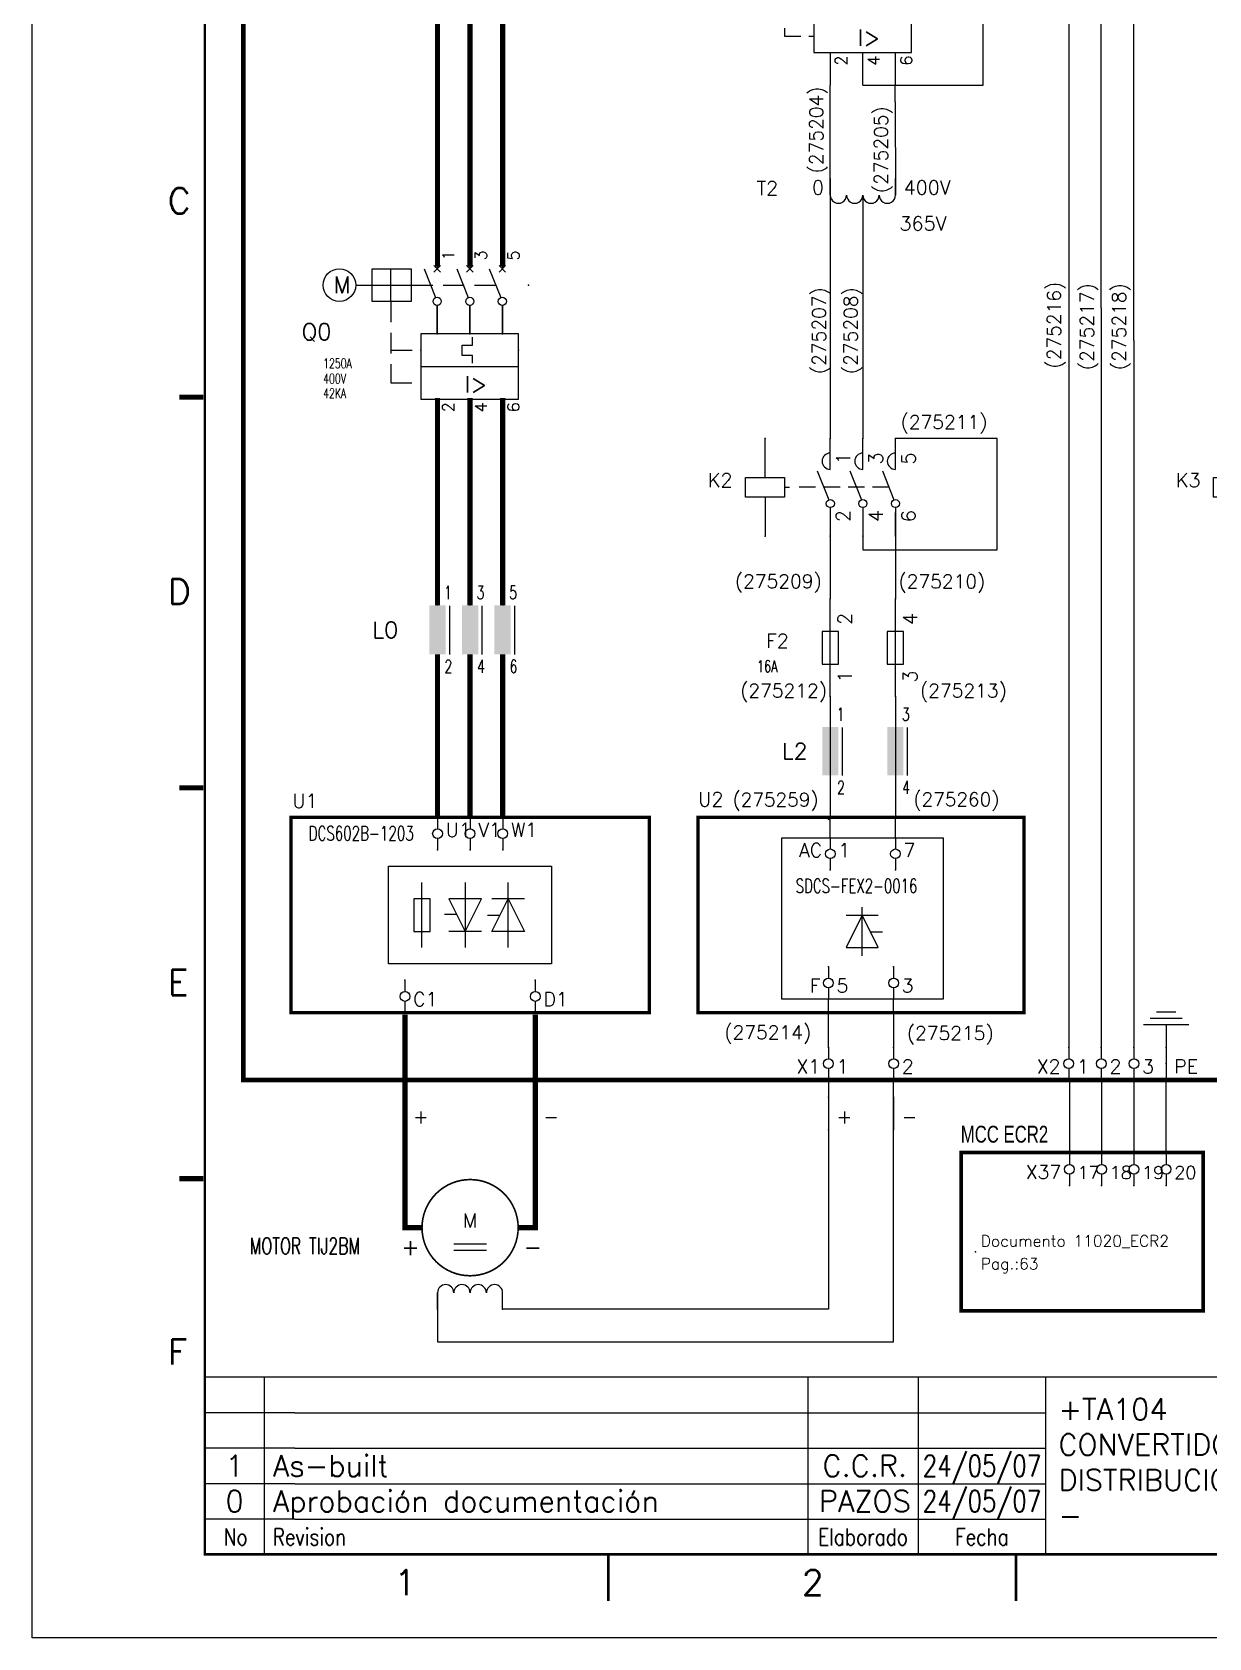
# Model space of a CAD drawing. Extents: x -25 to 1044, y -25744 to 292.
# Drawn here: x 539.1 to 679.9, y -19702 to -19509.9 of the extents above; entities that cross this region are included whole.
import ezdxf
from ezdxf.enums import TextEntityAlignment as Align

# ---------------------------------------------------------------- set-up
doc = ezdxf.new("R2010")
doc.units = 0
doc.header["$LTSCALE"] = 10
doc.header["$MEASUREMENT"] = 0
doc.linetypes.add('DASHDOT', pattern=[1, 0.5, -0.25, 0, -0.25])
doc.linetypes.add('HIDDEN', pattern=[0.375, 0.25, -0.125])
doc.layers.get('0').update_dxf_attribs({"linetype": 'CONTINUOUS'})
for name, color, linetype in [('$MKLNK', 7, 'HIDDEN'), ('1', 7, 'CONTINUOUS'), ('10', 5, 'CONTINUOUS'), ('102', 7, 'CONTINUOUS'), ('2', 7, 'CONTINUOUS'), ('4', 7, 'HIDDEN'), ('8', 1, 'CONTINUOUS'), ('9', 6, 'CONTINUOUS'), ('DIBUJO', 7, 'CONTINUOUS'), ('NODE', 7, 'CONTINUOUS')]:
    doc.layers.add(name, color=color, linetype=linetype)
doc.styles.add('HELV', font='HELVBLD.SHX', dxfattribs={"width": 1.2})
doc.styles.add('LABEL', font='SIMPLEX', dxfattribs={"width": 0.8, "height": 4})
doc.styles.add('ROMANS', font='romans')
doc.styles.get("Standard").update_dxf_attribs({"font": 'simplex'})

# ---------------------------------------------------------------- blocks, each defined once
blk = doc.blocks.new('NOD', base_point=(237.5, 170))
at = {"layer": 'NODE'}
blk.add_point((237.5, 170), dxfattribs=at)
blk = doc.blocks.new('$071501S')
at = {"layer": '2'}
for p, q in [((0, -6), (0, 0)), ((-3, -6), (3, -6)), ((-3, -9), (-3, -6)), ((3, -6), (3, -9)), ((3, -9), (-3, -9)), ((0, -9), (0, -15))]:
    blk.add_line(p, q, dxfattribs=at)
at = {"layer": '2', "rotation": 90}
for p in [(0, 0), (0, -15)]:
    blk.add_blockref('NOD', p, dxfattribs=at)
at = {"layer": '8'}
for tag, p in [('1A', (1, -3.325)), ('2A', (1, -13.325))]:
    blk.add_attdef(tag, p, '', height=2.15, dxfattribs=at)
at = {"layer": '9'}
blk.add_attdef('ID', text='', height=2.15, dxfattribs=at).set_placement((-5, -7.5), align=Align.RIGHT)
blk = doc.blocks.new('ACAD1F02')
at = {"layer": '2'}
for p, q in [((360, 150), (365, 150)), ((360, 149.03), (365, 149.03))]:
    blk.add_line(p, q, dxfattribs=at)
blk.add_lwpolyline([(355.12, 152.5, 0.25, 0.25, 1), (369.88, 152.5, 0.25, 0.25, 1)], format="xyseb", close=True, dxfattribs=at)
blk.add_text('M', height=2.15, dxfattribs=at).set_placement((362.5, 152.5), align=Align.CENTER)
blk = doc.blocks.new('$060303')
at = {"layer": '2'}
for p, q in [((0, 0), (2.5, 0)), ((0, -10), (2.5, -10))]:
    blk.add_line(p, q, dxfattribs=at)
for centre in [(2.5, -1.25), (2.5, -3.75), (2.5, -6.25), (2.5, -8.75)]:
    blk.add_arc(centre, 1.25, 270, 90, dxfattribs=at)
for p in [(0, 0), (0, -10)]:
    blk.add_blockref('NOD', p, dxfattribs=at)
at = {"layer": '8'}
for tag, p in [('1A', (1.5, -3.325)), ('2A', (1.5, -13.325))]:
    blk.add_attdef(tag, text='', height=2.15, dxfattribs=at).set_placement(p, align=Align.RIGHT)
at = {"layer": '9'}
blk.add_attdef('ID', text='', height=2.15, dxfattribs=at).set_placement((0, 1.175), align=Align.CENTER)
blk = doc.blocks.new('$$PLD12C')
for p, q in [((0, 2.5), (0, 0.75)), ((0, -0.75), (0, -2.5))]:
    blk.add_line(p, q)
at = {"layer": '2'}
blk.add_circle((0, 0), 0.75, dxfattribs=at)
for p in [(0, 2.5), (0, -2.5)]:
    blk.add_blockref('NOD', p, dxfattribs=at)
at = {"layer": '8'}
blk.add_attdef('*A', (1.25, -1.5), '', height=2.15, dxfattribs=at)
at = {"layer": '9'}
blk.add_attdef('ID', text='', height=2.15, dxfattribs=at).set_placement((-1.25, -1.5), align=Align.RIGHT)
blk = doc.blocks.new('$$PLD12')
blk.add_line((0, 2.5), (0, -2.5))
at = {"layer": '2'}
for p in [(0, 2.5), (0, -2.5)]:
    blk.add_blockref('NOD', p, dxfattribs=at)
at = {"layer": '8'}
blk.add_attdef('*A', (1.25, -1.5), '', height=2.15, dxfattribs=at)
at = {"layer": '9'}
blk.add_attdef('ID', text='', height=2.15, dxfattribs=at).set_placement((-1.25, -1.5), align=Align.RIGHT)
blk = doc.blocks.new('$$PLU21C')
for p, q in [((0, 2.5), (0, 0.75)), ((0, -0.75), (0, -2.5))]:
    blk.add_line(p, q)
at = {"layer": '2'}
blk.add_circle((0, 0), 0.75, dxfattribs=at)
for p in [(0, 2.5), (0, -2.5)]:
    blk.add_blockref('NOD', p, dxfattribs=at)
at = {"layer": '8'}
blk.add_attdef('*A', (1.25, -0.5), '', height=2.15, dxfattribs=at)
at = {"layer": '9'}
blk.add_attdef('ID', text='', height=2.15, dxfattribs=at).set_placement((-1.25, -0.5), align=Align.RIGHT)
blk = doc.blocks.new('$71302MS')
at = {"layer": '$MKLNK'}
blk.add_line((9, -7.5), (-5, -7.5), dxfattribs=at)
for p, q in [((0, -4.75), (0, 0)), ((5, -4.75), (5, 0)), ((10, -4.75), (10, 0)), ((0, -10.62), (0, -15)), ((5, -10.62), (5, -15)), ((10, -10.62), (10, -15))]:
    blk.add_line(p, q)
at = {"layer": '102'}
for p, q in [((-2, -5), (-0.23, -9.42)), ((3, -5), (4.77, -9.42)), ((8, -5), (9.77, -9.42))]:
    blk.add_line(p, q, dxfattribs=at)
for centre in [(0, -10), (5, -10), (10, -10)]:
    blk.add_circle(centre, 0.625, dxfattribs=at)
for centre in [(0, -3.5), (5, -3.5), (10, -3.5)]:
    blk.add_arc(centre, 1.25, 90, 270, dxfattribs=at)
at = {"layer": '2'}
for p in [(0, 0), (5, 0), (10, 0), (0, -15), (5, -15), (10, -15)]:
    blk.add_blockref('NOD', p, dxfattribs=at)
at = {"layer": '8', "flags": 8}
for tag, p in [('1A', (3.07, -4)), ('3A', (8.07, -4)), ('5A', (13.07, -4))]:
    blk.add_attdef(tag, p, '', height=2.15, rotation=90, dxfattribs=at)
for tag, p in [('2A', (3.07, -11)), ('4A', (8.07, -11)), ('6A', (13.07, -11))]:
    blk.add_attdef(tag, text='', height=2.15, rotation=90, dxfattribs=at).set_placement(p, align=Align.RIGHT)
at = {"layer": '9'}
blk.add_attdef('ID', text='', height=2.15, rotation=90, dxfattribs=at).set_placement((-7.25, -7.5), align=Align.CENTER)
blk = doc.blocks.new('$072101S')
at = {"layer": '2'}
for p, q in [((0, 0), (0, 15)), ((1.25, 10), (-1.25, 10)), ((-1.25, 10), (-1.25, 5)), ((1.25, 5), (1.25, 10)), ((-1.25, 5), (1.25, 5))]:
    blk.add_line(p, q, dxfattribs=at)
for p in [(0, 15), (0, 0)]:
    blk.add_blockref('NOD', p, dxfattribs=at)
at = {"layer": '8'}
blk.add_attdef('2A', (3.325, 11), '', height=2.15, rotation=90, dxfattribs=at)
blk.add_attdef('ID', text='', height=2.15, rotation=90, dxfattribs=at).set_placement((-2.25, 7.5), align=Align.CENTER)
blk.add_attdef('1A', text='', height=2.15, rotation=90, dxfattribs=at).set_placement((3.325, 4), align=Align.RIGHT)
blk = doc.blocks.new('KK')
for p, q in [((170.54, 197.03), (170.54, 201.39)), ((175.54, 197.03), (175.54, 201.39)), ((180.54, 197.03), (180.54, 201.41)), ((170.54, 187.03), (170.54, 182.03)), ((175.54, 187.03), (175.54, 182.03)), ((180.54, 187.03), (180.54, 182.03))]:
    blk.add_line(p, q)
for p in [(168.04, 194.53), (183.04, 194.53)]:
    blk.add_point(p)
at = {"layer": '102'}
for p, q in [((170.54, 212.03), (170.54, 207.03)), ((175.54, 212.03), (175.54, 207.03)), ((180.54, 212.03), (180.54, 207.03)), ((168.54, 207.03), (170.31, 202.61)), ((173.54, 207.03), (175.31, 202.61)), ((178.54, 207.03), (180.31, 202.61)), ((170.54, 201.4), (170.54, 197.03)), ((175.54, 201.4), (175.54, 197.03)), ((180.54, 201.4), (180.54, 197.03)), ((183.04, 197.03), (168.04, 197.03)), ((168.04, 197.03), (168.04, 192.03)), ((174.36, 195.31), (175.96, 195.31)), ((174.36, 193.71), (174.36, 195.31)), ((175.96, 195.31), (175.96, 196.53)), ((183.04, 192.03), (183.04, 197.03)), ((175.96, 193.71), (174.36, 193.71)), ((175.96, 192.53), (175.96, 193.71)), ((168.04, 192.03), (183.04, 192.03)), ((168.04, 192.03), (168.04, 187.03)), ((183.04, 187.03), (183.04, 192.03)), ((168.04, 187.03), (183.04, 187.03))]:
    blk.add_line(p, q, dxfattribs=at)
for centre in [(170.54, 202.03), (175.54, 202.03), (180.54, 202.03)]:
    blk.add_circle(centre, 0.625, dxfattribs=at)
for p in [(169.54, 204.53), (174.54, 204.53), (179.54, 204.53), (184.54, 204.53)]:
    blk.add_point(p, dxfattribs=at)
at = {"layer": '2', "linetype": 'HIDDEN'}
for p, q in [((163.54, 202.03), (163.54, 189.53)), ((163.54, 194.53), (168.04, 194.53)), ((163.54, 189.53), (168.04, 189.53))]:
    blk.add_line(p, q, dxfattribs=at)
at = {"layer": '2'}
blk.add_trace([(158.04, 206.53), (157.04, 206.53), (158.04, 202.53), (157.04, 202.53)], dxfattribs=at)
at = {"layer": 'DIBUJO'}
for p, q in [((160.54, 202.03), (160.54, 207.03)), ((160.54, 207.03), (166.54, 207.03)), ((163.54, 202.03), (163.54, 207.03)), ((166.54, 207.03), (166.54, 202.03)), ((171.04, 207.53), (170.04, 206.53)), ((170.04, 207.53), (171.04, 206.53)), ((175.04, 207.53), (176.04, 206.53)), ((176.04, 207.53), (175.04, 206.53)), ((180.04, 207.53), (181.04, 206.53)), ((181.04, 207.53), (180.04, 206.53)), ((158.04, 204.53), (166.54, 204.53)), ((166.54, 202.03), (160.54, 202.03))]:
    blk.add_line(p, q, dxfattribs=at)
at = {"layer": '2'}
for p in [(170.54, 212.03), (175.54, 212.03), (180.54, 212.03), (170.54, 197.03), (175.54, 197.03), (180.54, 197.03)]:
    blk.add_blockref('NOD', p, dxfattribs=at)
at = {"layer": '102'}
blk.add_text('I>', height=2.52, dxfattribs=at).set_placement((176.51, 188.04), align=Align.CENTER)
at = {"layer": 'DIBUJO', "color": 1, "style": 'ROMANS'}
for s, p in [('1', (173.15, 207.2)), ('3', (178.15, 207.2)), ('5', (183.15, 207.2)), ('2', (173.15, 185.01)), ('4', (178.15, 185.01)), ('6', (183.15, 185.01))]:
    blk.add_text(s, height=1.8, rotation=90, dxfattribs=at).set_placement(p)
at = {"layer": 'DIBUJO', "color": 6, "style": 'ROMANS'}
blk.add_attdef('REFERENCIA', (158.04, 210.03), '', height=1.8, dxfattribs=at)
at = {"layer": 'DIBUJO', "color": 6, "style": 'ROMANS', "width": 0.8}
blk.add_attdef('REGULACION', (184.04, 193.53), '', height=1.8, dxfattribs=at)
blk = doc.blocks.new('newcajec')
at = {"layer": '1'}
for p, q in [((179.4, 20.85), (0.13, 20.85)), ((7, 20.85), (7, 0)), ((71, 20.85), (71, 0)), ((84, 20.85), (84, 0.09)), ((99, 20.85), (99, 0)), ((10.6, 16.64), (0, 16.64)), ((10.6, 16.64), (99, 16.64)), ((10.6, 12.48), (0, 12.48)), ((10.6, 12.48), (99, 12.48)), ((10.6, 8.32), (0, 8.32)), ((10.6, 8.32), (99, 8.32)), ((10.6, 4.16), (0, 4.16)), ((10.6, 4.16), (99, 4.16))]:
    blk.add_line(p, q, dxfattribs=at)
at = {"layer": '1', "const_width": 0.3}
blk.add_lwpolyline([(0, 0), (0, 272.5), (383, 272.5), (383, 0)], close=True, dxfattribs=at)
at = {"layer": '1'}
for points in [[(-2.99, 136.23, 0.6, 0.6, 0), (-0.18, 136.23, 0.6, 0.6, 0)], [(-2.99, 90.23, 0.6, 0.6, 0), (-0.18, 90.23, 0.6, 0.6, 0)], [(-2.99, 44.23, 0.6, 0.6, 0), (-0.18, 44.23, 0.6, 0.6, 0)], [(47.5, -5.5, 0.3, 0.3, 0), (47.5, -0.09, 0.3, 0.3, 0)], [(95.5, -5.5, 0.3, 0.3, 0), (95.5, -0.09, 0.3, 0.3, 0)]]:
    blk.add_lwpolyline(points, format="xyseb", dxfattribs=at)
at = {"layer": '1', "style": 'ROMANS'}
for s, p in [('C', (-4.37, 157.84)), ('D', (-4.37, 111.84)), ('E', (-4.37, 65.84)), ('F', (-4.37, 22.34)), ('1', (22.29, -4.82)), ('2', (70.29, -4.82))]:
    blk.add_text(s, height=3, dxfattribs=at).set_placement(p)
at = {"layer": '1', "style": 'LABEL', "width": 0.8}
for s, p in [('No', (2.23, 1.05)), ('Revision', (8, 1.05))]:
    blk.add_text(s, height=2, dxfattribs=at).set_placement(p)
for s, p in [('Elaborado', (77.5, 1.05)), ('Fecha', (91.5, 1.05))]:
    blk.add_text(s, height=2, dxfattribs=at).set_placement(p, align=Align.CENTER)
at = {"layer": '10', "style": 'ROMANS'}
for tag, p in [('REV41', (3.5, 18.74)), ('REV43', (77.7, 18.74)), ('REV31', (3.5, 14.58)), ('REV33', (77.7, 14.58)), ('REV21', (3.5, 10.42)), ('REV23', (77.7, 10.42)), ('REV11', (3.5, 6.27)), ('REV13', (77.7, 6.27))]:
    blk.add_attdef(tag, text='', height=2.5, dxfattribs=at).set_placement(p, align=Align.MIDDLE)
for tag, p, height in [('REV42', (8, 17.49), 2.5), ('DOCUMENTTYPE', (216.43, 16.8), 2.5), ('SHEETNAME1', (100.5, 15.83), 2.5), ('DESIGNCHECK', (180.74, 14.83), 2.5), ('NOTA', (305.32, 15.8), 3), ('REV32', (8, 13.33), 2.5), ('SHEETNAME2', (100.5, 11.67), 2.5), ('OBJECT', (216.43, 12.4), 2.5), ('REV22', (8, 9.17), 2.5), ('ORDER', (305.32, 7.3), 4.5), ('SHEETNAME3', (100.5, 7.51), 2.5), ('DRAWINGCHECK', (180.53, 7.71), 2.5), ('CUSTOMER', (216.43, 8.08), 2.5), ('REV12', (8, 5.01), 2.5), ('SHEETNAME4', (100.5, 3.35), 2.5), ('DOCUMENT_ID', (305.32, 0.93), 4.4), ('USER', (180.63, 0.71), 2.5), ('DEPARTMENT', (271.93, 1.05), 2.5)]:
    blk.add_attdef(tag, p, '', height=height, dxfattribs=at)
for tag, width, p, p2 in [('REV44', 1.221199, (84.53, 17.49), (98.48, 17.49)), ('REV34', 1.221199, (84.53, 13.33), (98.48, 13.33)), ('REV24', 1.221199, (84.53, 9.17), (98.48, 9.17)), ('REV14', 1.221199, (84.53, 5.01), (98.48, 5.01)), ('CREATED2', 7.039915, (282.71, 1.05), (301.14, 1.05))]:
    blk.add_attdef(tag, text='', height=2.5, dxfattribs=dict(at, width=width)).set_placement(p, p2, align=Align.FIT)
for tag, p in [('SHEET', (382, 7.43)), ('NEXTSHEET', (382, 0.5))]:
    blk.add_attdef(tag, text='', height=2.5, dxfattribs=at).set_placement(p, align=Align.RIGHT)
blk = doc.blocks.new('IATR1A1C')
for p, q in [((0, -7.5), (0, -3.14)), ((5, -7.5), (5, -3.14)), ((10, -7.5), (10, -3.12)), ((0, -17.5), (0, -22.5)), ((5, -17.5), (5, -22.5)), ((10, -17.5), (10, -22.5))]:
    blk.add_line(p, q)
for p in [(-2.5, -10), (12.5, -10)]:
    blk.add_point(p)
at = {"layer": '102'}
for p, q in [((0, 7.5), (0, 2.5)), ((5, 7.5), (5, 2.5)), ((10, 7.5), (10, 2.5)), ((20, 7.5), (20, 2.5)), ((25, 7.5), (25, 2.5)), ((-2, 2.5), (-0.23, -1.92)), ((3, 2.5), (4.77, -1.92)), ((8, 2.5), (9.77, -1.92)), ((18, 2.5), (19.77, -1.92)), ((25, 2.5), (27, 2.5)), ((25.13, -1.89), (26.25, 3.5)), ((0, -3.12), (0, -7.5)), ((5, -3.12), (5, -7.5)), ((10, -3.12), (10, -7.5)), ((20, -3.12), (20, -7.5)), ((25, -3.12), (25, -7.5)), ((12.5, -7.5), (-2.5, -7.5)), ((-2.5, -7.5), (-2.5, -12.5)), ((3.82, -9.22), (5.42, -9.22)), ((3.82, -10.82), (3.82, -9.22)), ((5.42, -9.22), (5.42, -8)), ((12.5, -12.5), (12.5, -7.5)), ((5.42, -10.82), (3.82, -10.82)), ((5.42, -12), (5.42, -10.82)), ((-2.5, -12.5), (12.5, -12.5)), ((-2.5, -12.5), (-2.5, -17.5)), ((12.5, -17.5), (12.5, -12.5)), ((-2.5, -17.5), (12.5, -17.5))]:
    blk.add_line(p, q, dxfattribs=at)
for centre in [(0, -2.5), (5, -2.5), (10, -2.5), (20, -2.5), (25, -2.5)]:
    blk.add_circle(centre, 0.625, dxfattribs=at)
for p in [(-1, 0), (4, 0), (9, 0), (14, 0), (19, 0)]:
    blk.add_point(p, dxfattribs=at)
at = {"layer": '2', "linetype": 'HIDDEN'}
for p, q in [((-3.86, 0), (25.46, 0)), ((-7, -2.5), (-7, -15)), ((-7, -10), (-2.5, -10)), ((-7, -15), (-2.5, -15))]:
    blk.add_line(p, q, dxfattribs=at)
at = {"layer": '2'}
blk.add_trace([(-12.5, 2), (-13.5, 2), (-12.5, -2), (-13.5, -2)], dxfattribs=at)
at = {"layer": 'DIBUJO'}
for p, q in [((-10, -2.5), (-10, 2.5)), ((-10, 2.5), (-4, 2.5)), ((-7, -2.5), (-7, 2.5)), ((-4, 2.5), (-4, -2.5)), ((0.5, 3), (-0.5, 2)), ((-0.5, 3), (0.5, 2)), ((4.5, 3), (5.5, 2)), ((5.5, 3), (4.5, 2)), ((9.5, 3), (10.5, 2)), ((10.5, 3), (9.5, 2)), ((-12.5, 0), (-4, 0)), ((-4, -2.5), (-10, -2.5))]:
    blk.add_line(p, q, dxfattribs=at)
at = {"layer": '2'}
for p in [(0, 7.5), (5, 7.5), (10, 7.5), (20, 7.5), (0, -7.5), (5, -7.5), (10, -7.5)]:
    blk.add_blockref('NOD', p, dxfattribs=at)
at = {"layer": '102'}
blk.add_text('I>', height=2.52, dxfattribs=at).set_placement((5.97, -16.49), align=Align.CENTER)
at = {"layer": 'DIBUJO', "color": 1, "style": 'ROMANS'}
for s, p in [('13', (22.61, 4.39)), ('21', (27.61, 4.39)), ('1', (2.61, 2.68)), ('3', (7.61, 2.68)), ('5', (12.61, 2.68)), ('14', (22.61, -7.37)), ('22', (27.61, -7.37)), ('2', (2.61, -19.52)), ('4', (7.61, -19.52)), ('6', (12.61, -19.52))]:
    blk.add_text(s, height=1.8, rotation=90, dxfattribs=at).set_placement(p)
at = {"layer": 'DIBUJO', "color": 6, "style": 'ROMANS', "width": 0.8}
for p in [(21, 8.5), (26, 8.5)]:
    blk.add_attdef('PAGCAUXABIERTO1', p, '', height=1.8, rotation=90, dxfattribs=at)
at = {"layer": 'DIBUJO', "color": 6, "style": 'ROMANS'}
blk.add_attdef('REFERENCIA', (-12.5, 5.5), '', height=1.8, dxfattribs=at)
at = {"layer": 'DIBUJO', "color": 6, "style": 'ROMANS', "width": 0.8}
blk.add_attdef('REGULACION', (13.5, -11), '', height=1.8, dxfattribs=at)
blk = doc.blocks.new('$PP313')
at = {"layer": '2'}
blk.add_blockref('NOD', (0, 0), dxfattribs=at)
at = {"layer": '8'}
blk.add_attdef('1A', (1, -3.325), '', height=2.15, dxfattribs=at)
at = {"layer": '9'}
blk.add_attdef('ID', (1, 1), '', height=2.15, dxfattribs=at)
blk = doc.blocks.new('$021501')
at = {"layer": '2'}
for p, q in [((0, -6), (0, 0)), ((-3.5, -6), (3.5, -6)), ((-2.5, -7), (2.5, -7)), ((-1.5, -8), (1.5, -8))]:
    blk.add_line(p, q, dxfattribs=at)
blk.add_blockref('NOD', (0, 0), dxfattribs=at)

msp = doc.modelspace()

# ---------------------------------------------------------------- linework, layer by layer
for p, q in [((587.58, -19545.99), (587.58, -19542.59)), ((591.48, -19545.99), (591.48, -19542.59)), ((595.38, -19545.99), (595.38, -19542.57))]:
    msp.add_line(p, q)
for p in [(585.63, -19547.94), (597.33, -19547.94)]:
    msp.add_point(p)
at = {"layer": '102'}
for p, q in [((587.58, -19534.29), (587.58, -19538.19)), ((591.48, -19534.29), (591.48, -19538.19)), ((595.38, -19534.29), (595.38, -19538.19)), ((586.02, -19538.19), (587.4, -19541.64)), ((589.92, -19538.19), (591.3, -19541.64)), ((593.82, -19538.19), (595.2, -19541.64)), ((587.58, -19542.58), (587.58, -19545.99)), ((591.48, -19542.58), (591.48, -19545.99)), ((595.38, -19542.58), (595.38, -19545.99)), ((597.33, -19545.99), (585.63, -19545.99)), ((585.63, -19545.99), (585.63, -19549.89)), ((597.33, -19549.89), (597.33, -19545.99)), ((590.56, -19548.58), (590.56, -19547.33)), ((590.56, -19547.33), (591.8, -19547.33)), ((591.8, -19547.33), (591.8, -19546.38)), ((591.8, -19548.58), (590.56, -19548.58)), ((591.8, -19549.5), (591.8, -19548.58)), ((585.63, -19549.89), (597.33, -19549.89)), ((585.63, -19549.89), (585.63, -19553.79)), ((597.33, -19553.79), (597.33, -19549.89)), ((585.63, -19553.79), (597.33, -19553.79)), ((587.62, -19578.48), (587.62, -19574.58)), ((591.52, -19578.48), (591.52, -19574.58)), ((595.42, -19578.48), (595.42, -19574.58)), ((587.62, -19584.33), (587.62, -19588.23)), ((591.52, -19584.33), (591.52, -19588.23)), ((595.42, -19584.33), (595.42, -19588.23))]:
    msp.add_line(p, q, dxfattribs=at)
for centre in [(587.58, -19542.09), (591.48, -19542.09), (595.38, -19542.09)]:
    msp.add_circle(centre, 0.487, dxfattribs=at)
for p in [(586.8, -19540.14), (590.7, -19540.14), (594.6, -19540.14), (598.5, -19540.14)]:
    msp.add_point(p, dxfattribs=at)
for points in [[(588.59, -19578.48), (586.64, -19578.48), (588.59, -19584.33), (586.64, -19584.33)], [(592.49, -19578.48), (590.54, -19578.48), (592.49, -19584.33), (590.54, -19584.33)], [(596.39, -19578.48), (594.44, -19578.48), (596.39, -19584.33), (594.44, -19584.33)], [(635.59, -19593.03), (633.66, -19593.03), (635.59, -19598.82), (633.66, -19598.82)], [(643.39, -19593.03), (641.46, -19593.03), (643.39, -19598.82), (641.46, -19598.82)]]:
    msp.add_solid(points, dxfattribs=at)
at = {"layer": '2'}
for p, q in [((663.17, -19482.99), (663.17, -19538.98)), ((667.07, -19542.88), (667.07, -19486.89)), ((670.97, -19546.78), (670.97, -19490.79)), ((634.63, -19527.43), (634.61, -19516.21)), ((642.41, -19518.22), (642.41, -19516.21)), ((634.63, -19529.38), (634.63, -19543.16)), ((638.53, -19529.38), (638.53, -19543.16)), ((634.63, -19543.16), (634.63, -19558.49)), ((638.53, -19543.16), (638.53, -19558.49)), ((629.17, -19564.34), (629.75, -19564.34)), ((634.63, -19570.19), (634.63, -19577.69)), ((642.43, -19570.19), (642.43, -19577.69)), ((634.63, -19589.39), (634.63, -19590.44)), ((642.43, -19589.39), (642.43, -19590.44)), ((634.63, -19601.53), (634.63, -19603.83)), ((642.43, -19601.45), (642.43, -19603.83)), ((648.14, -19606.27), (648.14, -19625.58)), ((585.75, -19619.42), (585.75, -19611.63)), ((590.94, -19611.63), (590.94, -19619.42)), ((596.09, -19619.42), (596.09, -19611.63)), ((584.78, -19613.58), (584.78, -19617.48)), ((586.73, -19613.58), (584.78, -19613.58)), ((586.73, -19617.48), (586.73, -19613.58)), ((588.99, -19613.58), (590.94, -19617.48)), ((592.89, -19613.58), (588.99, -19613.58)), ((590.94, -19617.48), (592.89, -19613.58)), ((594.14, -19617.48), (596.09, -19613.58)), ((598.04, -19613.58), (594.14, -19613.58)), ((596.09, -19613.58), (598.04, -19617.48)), ((638.45, -19620.39), (638.45, -19614.6)), ((589.9, -19615.48), (588.47, -19615.48)), ((595.05, -19615.57), (593.61, -19615.57)), ((636.52, -19615.56), (640.38, -19615.56)), ((638.45, -19615.56), (636.52, -19619.42)), ((640.38, -19619.42), (638.45, -19615.56)), ((584.78, -19617.48), (586.73, -19617.48)), ((592.89, -19617.48), (588.99, -19617.48)), ((598.04, -19617.48), (594.14, -19617.48)), ((639.48, -19617.53), (640.9, -19617.53)), ((636.52, -19619.42), (640.38, -19619.42)), ((634.41, -19627.22), (634.41, -19625.58)), ((642.21, -19627.22), (642.21, -19625.58))]:
    msp.add_line(p, q, dxfattribs=at)
at = {"layer": '2', "color": 7}
for p, q in [((652.91, -19516.21), (652.91, -19492.72)), ((638.51, -19516.21), (652.91, -19516.21)), ((642.41, -19518.22), (642.43, -19529.09)), ((634.63, -19529.38), (634.63, -19527.43)), ((642.43, -19529.38), (642.43, -19527.43)), ((663.17, -19538.98), (663.17, -19631.36)), ((667.07, -19542.88), (667.07, -19631.36)), ((670.97, -19546.78), (670.97, -19631.36)), ((654.59, -19558.49), (642.43, -19558.49)), ((654.59, -19571.82), (654.59, -19558.49)), ((642.43, -19570.19), (642.43, -19567.36)), ((638.53, -19570.19), (638.53, -19571.82)), ((638.53, -19571.82), (654.59, -19571.82)), ((589.04, -19578.54), (589.04, -19584.33)), ((592.94, -19578.54), (592.94, -19584.33)), ((596.84, -19578.54), (596.84, -19584.33)), ((634.63, -19590.44), (634.63, -19601.53)), ((642.43, -19590.44), (642.43, -19601.45)), ((636.04, -19593.09), (636.04, -19598.82)), ((643.84, -19593.09), (643.84, -19598.82)), ((634.63, -19606.27), (634.63, -19603.83)), ((642.43, -19606.27), (642.43, -19604)), ((628.84, -19606.27), (648.14, -19606.27)), ((628.84, -19625.58), (628.84, -19606.27)), ((581.77, -19621.37), (581.77, -19609.68)), ((581.77, -19609.68), (601.27, -19609.68)), ((601.27, -19609.68), (601.27, -19621.37)), ((601.27, -19621.37), (581.77, -19621.37)), ((648.14, -19625.58), (628.84, -19625.58)), ((634.41, -19631.36), (634.41, -19627.07)), ((642.21, -19627.12), (642.21, -19631.52)), ((634.41, -19635.26), (634.41, -19662.68)), ((642.21, -19666.58), (642.21, -19635.26)), ((663.25, -19635.24), (663.25, -19644.02)), ((667.11, -19635.24), (667.11, -19644.02)), ((670.97, -19635.24), (670.97, -19644.02)), ((674.83, -19644.02), (674.83, -19635.24)), ((587.62, -19660.73), (587.62, -19666.58)), ((634.41, -19662.68), (595.42, -19662.68)), ((587.62, -19666.58), (642.21, -19666.58))]:
    msp.add_line(p, q, dxfattribs=at)
at = {"layer": '2', "linetype": 'HIDDEN'}
for p, q in [((584.56, -19540.14), (594.58, -19540.14)), ((582.03, -19542.09), (582.03, -19551.84)), ((582.09, -19547.94), (585.63, -19547.94)), ((582.03, -19551.84), (585.63, -19551.84))]:
    msp.add_line(p, q, dxfattribs=at)
at = {"layer": '2', "color": 3, "linetype": 'DASHDOT', "const_width": 0.546}
msp.add_lwpolyline([(761.67, -19635.26), (564.38, -19635.26), (564.38, -19426.47)], dxfattribs=at)
at = {"layer": '2', "color": 7}
for points in [[(587.62, -19498.35, 0.624, 0.624, 0), (587.62, -19537.93, 0.624, 0.624, 0)], [(591.52, -19498.35, 0.624, 0.624, 0), (591.52, -19537.93, 0.624, 0.624, 0)], [(595.42, -19498.35, 0.624, 0.624, 0), (595.42, -19537.93, 0.624, 0.624, 0)], [(587.62, -19553.64, 0.624, 0.624, 0), (587.62, -19578.48, 0.624, 0.624, 0)], [(591.52, -19553.64, 0.624, 0.624, 0), (591.52, -19578.48, 0.624, 0.624, 0)], [(595.42, -19553.64, 0.624, 0.624, 0), (595.42, -19578.48, 0.624, 0.624, 0)], [(587.62, -19584.33, 0.624, 0.624, 0), (587.62, -19603.83, 0.624, 0.624, 0)], [(591.52, -19584.33, 0.624, 0.624, 0), (591.52, -19603.83, 0.624, 0.624, 0)], [(595.42, -19584.33, 0.624, 0.624, 0), (595.42, -19603.83, 0.624, 0.624, 0)], [(570.07, -19627.22, 0.39, 0.39, 0), (612.97, -19627.22, 0.39, 0.39, 0), (612.97, -19603.83, 0.39, 0.39, 0), (570.07, -19603.83, 0.39, 0.39, 0), (570.07, -19627.22, 0.39, 0.39, 0)], [(618.81, -19627.22, 0.39, 0.39, 0), (657.81, -19627.22, 0.39, 0.39, 0), (657.81, -19603.83, 0.39, 0.39, 0), (618.81, -19603.83, 0.39, 0.39, 0), (618.81, -19627.22, 0.39, 0.39, 0)], [(585.67, -19652.93, 0.624, 0.624, 0), (583.72, -19652.93, 0.624, 0.624, 0), (583.72, -19627.46, 0.624, 0.624, 0)]]:
    msp.add_lwpolyline(points, format="xyseb", dxfattribs=at)
at = {"layer": '2', "color": 7, "const_width": 0.624}
msp.add_lwpolyline([(597.37, -19652.93), (599.32, -19652.93), (599.32, -19627.46)], dxfattribs=at)
at = {"layer": '2', "color": 3, "linetype": 'DASHDOT'}
msp.add_lwpolyline([(650.28, -19643.93, 0.441, 0.441, 0), (679.26, -19643.93, 0.441, 0.441, 0), (679.26, -19662.88, 0.441, 0.441, 0), (650.28, -19662.88, 0.441, 0.441, 0), (650.28, -19643.93, 0.441, 0.441, 0)], format="xyseb", dxfattribs=at)
at = {"layer": '2', "color": 7}
msp.add_circle((575.88, -19540.14), 1.95, dxfattribs=at)
at = {"layer": 'DIBUJO'}
for p, q in [((579.78, -19538.19), (584.46, -19538.19)), ((579.78, -19542.09), (579.78, -19538.19)), ((582.03, -19542.09), (582.03, -19538.19)), ((584.46, -19538.19), (584.46, -19542.09)), ((587.19, -19537.8), (587.97, -19538.58)), ((587.97, -19537.8), (587.19, -19538.58)), ((591.87, -19537.8), (591.09, -19538.58)), ((591.09, -19537.8), (591.87, -19538.58)), ((595.77, -19537.8), (594.99, -19538.58)), ((594.99, -19537.8), (595.77, -19538.58)), ((577.83, -19540.14), (584.46, -19540.14)), ((584.46, -19542.09), (579.78, -19542.09))]:
    msp.add_line(p, q, dxfattribs=at)
msp.add_lwpolyline([(539.1, -19405.03), (959.1, -19405.03), (959.1, -19702.03), (539.1, -19702.03), (539.1, -19405.03)], dxfattribs=at)

# ---------------------------------------------------------------- block references
ref = msp.add_blockref('$$PLD12C', (674.83, -19645.95), dxfattribs=dict(xscale=0.7721706498972182, yscale=0.7721706498972182, zscale=0.7721706498972182))
ref.add_attrib('*A', '20', (675.8, -19647.11), dxfattribs={"layer": '8', "height": 1.544})
at = {"layer": '2', "color": 7}
ref = msp.add_blockref('newcajec', (559.77, -19692.03), dxfattribs=dict(at, xscale=1.016513761467894, yscale=1.016513761467894, zscale=1.016513761467894))
ref.add_attrib('REV24', '24/05/07', dxfattribs={"layer": '10', "height": 2.541, "style": 'ROMANS', "width": 0.728168}).set_placement((645.7, -19682.7), (659.88, -19682.7), align=Align.FIT)
ref.add_attrib('SHEETNAME3', 'DISTRIBUCION DE POTENCIA', (661.93, -19684.4), dxfattribs={"layer": '10', "height": 2.5413, "style": 'ROMANS'})
ref.add_attrib('SHEETNAME2', 'CONVERTIDOR C.C. TIJERA 2BM', (661.93, -19680.17), dxfattribs={"layer": '10', "height": 2.5413, "style": 'ROMANS'})
ref.add_attrib('SHEETNAME1', '+TA104', (661.93, -19675.94), dxfattribs={"layer": '10', "height": 2.541, "style": 'ROMANS'})
ref.add_attrib('REV22', 'As-built', (567.91, -19682.7), dxfattribs={"layer": '10', "height": 2.541, "style": 'ROMANS'})
ref.add_attrib('REV12', 'Aprobación documentación', (567.91, -19686.93), dxfattribs={"layer": '10', "height": 2.5413, "style": 'ROMANS'})
ref.add_attrib('REV21', '1', dxfattribs={"layer": '10', "height": 2.54, "style": 'ROMANS'}).set_placement((563.33, -19681.43), align=Align.MIDDLE)
ref.add_attrib('REV11', '0', dxfattribs={"layer": '10', "height": 2.54, "style": 'ROMANS'}).set_placement((563.33, -19685.66), align=Align.MIDDLE)
ref.add_attrib('SHEETNAME4', '-', (661.93, -19688.63), dxfattribs={"layer": '10', "height": 2.54, "style": 'ROMANS'})
ref.add_attrib('REV14', '24/05/07', dxfattribs={"layer": '10', "height": 2.541, "style": 'ROMANS', "width": 0.728168}).set_placement((645.7, -19686.93), (659.88, -19686.93), align=Align.FIT)
ref.add_attrib('REV23', 'C.C.R.', dxfattribs={"layer": '10', "height": 2.541, "style": 'ROMANS'}).set_placement((638.76, -19681.43), align=Align.MIDDLE)
ref.add_attrib('REV13', 'PAZOS', dxfattribs={"layer": '10', "height": 2.541, "style": 'ROMANS'}).set_placement((638.76, -19685.66), align=Align.MIDDLE)
for name, p, xscale, yscale, zscale, values in [('KK', (501.6, -19658.17), 0.7798923563961904, 0.7798923563961904, 0.7798923563961904, {'REFERENCIA': 'Q2', 'REGULACION': '9-12,5A'}), ('$072101S', (642.43, -19589.39), 0.7798923563961904, 0.7798923563961904, 0.7798923563961904, {'1A': '3', '2A': '4'}), ('$$PLU21C', (587.62, -19605.78), 0.7798923563961904, 0.7798923563961904, 0.7798923563961904, {'*A': 'U1'}), ('$$PLU21C', (591.52, -19605.78), 0.7798923563961904, 0.7798923563961904, 0.7798923563961904, {'*A': 'V1'}), ('$$PLU21C', (595.42, -19605.78), 0.7798923563961904, 0.7798923563961904, 0.7798923563961904, {'*A': 'W1'}), ('$$PLU21C', (634.63, -19608.2), 0.7721706498972182, 0.7721706498972182, 0.7721706498972182, {'ID': 'AC', '*A': '1'}), ('$$PLU21C', (642.43, -19608.2), 0.7721706498972182, 0.7721706498972182, 0.7721706498972182, {'*A': '7'}), ('$$PLD12C', (634.41, -19623.65), 0.7721706498972182, 0.7721706498972182, 0.7721706498972182, {'ID': 'F', '*A': '5'}), ('$$PLD12C', (642.21, -19623.65), 0.7721706498972182, 0.7721706498972182, 0.7721706498972182, {'*A': '3'}), ('$$PLD12C', (583.72, -19625.27), 0.7798923563961904, 0.7798923563961904, 0.7798923563961904, {'*A': 'C1'}), ('$$PLD12C', (599.32, -19625.27), 0.7798923563961904, 0.7798923563961904, 0.7798923563961904, {'*A': 'D1'}), ('$$PLD12C', (634.41, -19633.31), 0.7798923563961904, 0.7798923563961904, 0.7798923563961904, {'ID': 'X1', '*A': '1'}), ('$$PLD12C', (642.21, -19633.31), 0.7798923563961904, 0.7798923563961904, 0.7798923563961904, {'*A': '2'}), ('$$PLD12C', (663.17, -19633.31), 0.7798923563961904, 0.7798923563961904, 0.7798923563961904, {'ID': 'X2', '*A': '1'}), ('$$PLD12C', (667.07, -19633.31), 0.7798923563961904, 0.7798923563961904, 0.7798923563961904, {'*A': '2'}), ('$$PLD12C', (670.97, -19633.31), 0.7798923563961904, 0.7798923563961904, 0.7798923563961904, {'*A': '3'}), ('$$PLD12', (674.83, -19633.31), 0.7721706498972182, 0.7721706498972182, 0.7721706498972182, {'*A': 'PE'}), ('$$PLD12', (583.72, -19639.29), 0.7798923563961904, 0.7798923563961904, 0.7798923563961904, {'*A': '+'}), ('$$PLD12', (599.32, -19639.29), 0.7798923563961904, 0.7798923563961904, 0.7798923563961904, {'*A': '-'}), ('$$PLD12', (634.41, -19639.29), 0.7798923563961904, 0.7798923563961904, 0.7798923563961904, {'*A': '+'}), ('$$PLD12', (642.21, -19639.29), 0.7798923563961904, 0.7798923563961904, 0.7798923563961904, {'*A': '-'})]:
    msp.add_blockref(name, p, dxfattribs=dict(at, xscale=xscale, yscale=yscale, zscale=zscale)).add_auto_attribs(values)
ref = msp.add_blockref('IATR1A1C', (690.64, -19502.88), dxfattribs=dict(at, xscale=0.7798923563961834, yscale=0.7798923563961834, zscale=0.7798923563961834))
ref.add_attrib('REFERENCIA', 'Q3', (680.89, -19498.98), dxfattribs={"layer": 'DIBUJO', "color": 6, "height": 1.95, "style": 'ROMANS'})
ref.add_attrib('REGULACION', '9-12,5A', (676.99, -19508.72), dxfattribs={"layer": 'DIBUJO', "color": 6, "height": 1.404, "style": 'ROMANS', "width": 0.8})
ref.add_attrib('PAGCAUXABIERTO1', '2756', (707.02, -19496.25), dxfattribs={"layer": 'DIBUJO', "color": 6, "height": 1.404, "rotation": 90, "style": 'ROMANS', "width": 0.8})
ref = msp.add_blockref('$060303', (642.43, -19527.43), dxfattribs=dict(at, xscale=0.7798923563961904, yscale=0.7798923563961904, zscale=0.7798923563961904, rotation=270))
ref.add_attrib('ID', 'T2', dxfattribs={"layer": '9', "height": 1.677}).set_placement((627.1, -19529.38), align=Align.CENTER)
ref.add_attrib('1A', '400V', dxfattribs={"layer": '8', "height": 1.677}).set_placement((649.03, -19529.3), align=Align.RIGHT)
ref.add_attrib('2A', '0', dxfattribs={"layer": '8', "height": 1.68}).set_placement((633.88, -19529.3), align=Align.RIGHT)
at = {"layer": '2', "xscale": 0.7798923563961904, "yscale": 0.7798923563961904, "zscale": 0.7798923563961904}
for p in [(587.58, -19534.29), (591.48, -19534.29), (595.38, -19534.29), (587.58, -19545.99), (591.48, -19545.99), (595.38, -19545.99)]:
    msp.add_blockref('NOD', p, dxfattribs=at)
at = {"layer": '2'}
for name, p, xscale, yscale, zscale, values in [('$71302MS', (634.63, -19558.49), 0.7798923563961904, 0.7798923563961904, 0.7798923563961904, {'1A': '1', '2A': '2', '3A': '3', '4A': '4', '5A': '5', '6A': '6'}), ('$PP313', (652.01, -19655.84), 0.6304773356410934, 0.6304773356410934, 0.6304773356410934, {'ID': 'Documento 11020_ECR2', '1A': 'Pag.:63'})]:
    msp.add_blockref(name, p, dxfattribs=dict(at, xscale=xscale, yscale=yscale, zscale=zscale)).add_auto_attribs(values)
at = {"layer": '2', "xscale": 0.7798923563961904, "yscale": 0.7798923563961904, "zscale": 0.7798923563961904}
for name, p, rotation in [('NOD', (587.62, -19574.58), 270), ('NOD', (591.52, -19574.58), 270), ('NOD', (595.42, -19574.58), 270), ('NOD', (587.62, -19588.23), 270), ('NOD', (591.52, -19588.23), 270), ('NOD', (595.42, -19588.23), 270), ('NOD', (634.41, -19604.07), 270), ('$060303', (587.62, -19662.68), 90)]:
    msp.add_blockref(name, p, dxfattribs=dict(at, rotation=rotation))
at = {"layer": '2', "color": 7}
ref = msp.add_blockref('$072101S', (634.63, -19589.39), dxfattribs=dict(at, xscale=0.7798923563961904, yscale=0.7798923563961904, zscale=0.7798923563961904))
ref.add_attrib('ID', 'F2', dxfattribs={"layer": '8', "height": 1.677}).set_placement((628.3, -19583.54), align=Align.CENTER)
ref.add_attrib('1A', '1', dxfattribs={"layer": '8', "height": 1.68, "rotation": 90}).set_placement((637.22, -19586.27), align=Align.RIGHT)
ref.add_attrib('2A', '2', (637.22, -19580.81), dxfattribs={"layer": '8', "height": 1.68, "rotation": 90})
at = {"layer": '2', "color": 7, "xscale": 0.7721706498972182, "yscale": 0.7721706498972182, "zscale": 0.7721706498972182, "rotation": 180}
msp.add_blockref('$021501', (674.83, -19633.31), dxfattribs=at)
at = {"layer": '2', "color": 7}
ref = msp.add_blockref('$$PLD12C', (663.25, -19645.95), dxfattribs=dict(at, xscale=0.7721706498972182, yscale=0.7721706498972182, zscale=0.7721706498972182))
ref.add_attrib('ID', 'X37', dxfattribs={"layer": '9', "height": 1.66}).set_placement((662.28, -19647.11), align=Align.RIGHT)
ref.add_attrib('*A', '17', (664.21, -19647.11), dxfattribs={"layer": '8', "height": 1.544})
ref = msp.add_blockref('$$PLD12C', (667.11, -19645.95), dxfattribs=dict(at, xscale=0.7721706498972182, yscale=0.7721706498972182, zscale=0.7721706498972182))
ref.add_attrib('*A', '18', (668.07, -19647.11), dxfattribs={"layer": '8', "height": 1.544})
ref = msp.add_blockref('$$PLD12C', (670.97, -19645.95), dxfattribs=dict(at, xscale=0.7721706498972182, yscale=0.7721706498972182, zscale=0.7721706498972182))
ref.add_attrib('*A', '19', (671.94, -19647.11), dxfattribs={"layer": '8', "height": 1.544})
at = {"layer": '2', "color": 7, "xscale": 0.7798923563961904, "yscale": 0.7798923563961904, "zscale": 0.7798923563961904}
msp.add_blockref('ACAD1F02', (308.81, -19771.87), dxfattribs=at)
at = {"layer": '4'}
ref = msp.add_blockref('$071501S', (626.83, -19558.49), dxfattribs=dict(at, xscale=0.7798923563961904, yscale=0.7798923563961904, zscale=0.7798923563961904))
ref.add_attrib('ID', 'K2', dxfattribs={"layer": '9', "height": 1.677}).set_placement((622.93, -19564.34), align=Align.RIGHT)
ref = msp.add_blockref('$071501S', (682.84, -19558.49), dxfattribs=dict(at, xscale=0.7798923563961834, yscale=0.7798923563961834, zscale=0.7798923563961834))
ref.add_attrib('ID', 'K3', dxfattribs={"layer": '9', "height": 1.677}).set_placement((678.94, -19564.34), align=Align.RIGHT)

# ---------------------------------------------------------------- texts
at = {"layer": '102'}
msp.add_text('I>', height=1.965, dxfattribs=at).set_placement((592.23, -19553), align=Align.CENTER)
at = {"layer": '2', "color": 6}
for s, p in [('(275204)', (633.77, -19526.77)), ('(275205)', (641.52, -19529.13)), ('(275216)', (662.23, -19550.13)), ('(275217)', (666.16, -19550.31)), ('(275218)', (670.02, -19550.31)), ('(275207)', (634.11, -19550.79)), ('(275208)', (637.9, -19550.79))]:
    msp.add_text(s, height=1.638, rotation=90, dxfattribs=at).set_placement(p)
for s, height, p in [('365V', 1.685, (642.91, -19533.61)), ('(275211)', 1.638, (643.05, -19557.35)), ('(275209)', 1.638, (623.21, -19576.4)), ('(275210)', 1.638, (642.79, -19576.43)), ('(275212)', 1.638, (623.84, -19589.49)), ('(275213)', 1.638, (645.37, -19589.49)), ('U1', 1.685, (570.24, -19602.7)), ('U2', 1.685, (618.81, -19602.52)), ('(275259)', 1.622, (622.93, -19602.52)), ('(275260)', 1.622, (644.58, -19602.5)), ('(275214)', 1.638, (621.95, -19630.39)), ('(275215)', 1.638, (643.79, -19630.48))]:
    msp.add_text(s, height=height, dxfattribs=at).set_placement(p)
at = {"layer": '2', "color": 7}
for s, height, p in [('M', 1.99, (575.2, -19541.11)), ('Q0', 1.987, (571.35, -19546.72))]:
    msp.add_text(s, height=height, dxfattribs=at).set_placement(p)
at = {"layer": '2', "color": 7, "style": 'ROMANS', "width": 0.7}
for s, height, p in [('1250A', 1.17, (573.93, -19550.1)), ('400V', 1.17, (573.93, -19551.93)), ('42KA', 1.17, (573.93, -19553.68)), ('1', 1.56, (588.4, -19577.71)), ('3', 1.56, (592.3, -19577.71)), ('5', 1.56, (596.2, -19577.71)), ('2', 1.56, (588.45, -19586.55)), ('4', 1.56, (592.35, -19586.55)), ('6', 1.56, (596.25, -19586.55)), ('16A', 1.404, (625.86, -19586.46)), ('1', 1.54, (635.4, -19592.27)), ('3', 1.54, (643.2, -19592.27)), ('2', 1.54, (635.45, -19601.02)), ('4', 1.54, (643.25, -19601.02))]:
    msp.add_text(s, height=height, dxfattribs=at).set_placement(p)
at = {"layer": '2', "color": 7, "style": 'ROMANS'}
for s, height, p in [('L0', 1.95, (579.82, -19582.38)), ('L2', 1.93, (628.84, -19596.89)), ('+', 1.95, (583.3, -19656.21)), ('-', 1.95, (597.94, -19656.21))]:
    msp.add_text(s, height=height, dxfattribs=at).set_placement(p)
at = {"layer": '2', "color": 6, "style": 'ROMANS', "width": 0.7}
for s, height, p in [('DCS602B-1203', 1.6846, (572.19, -19606.59)), ('SDCS-FEX2-0016', 1.6679, (630.49, -19612.87))]:
    msp.add_text(s, height=height, dxfattribs=at).set_placement(p)
at = {"layer": '2', "style": 'HELV', "width": 0.68022}
msp.add_text('MCC ECR2', height=2.018, dxfattribs=at).set_placement((650.25, -19642.76), (660.71, -19642.76), align=Align.FIT)
at = {"layer": '2', "color": 7, "style": 'ROMANS', "width": 0.7}
msp.add_text('MOTOR TIJ2BM', height=1.9497, dxfattribs=at).set_placement((571.76, -19656.09), align=Align.CENTER)
at = {"layer": 'DIBUJO', "color": 1, "style": 'ROMANS'}
for s, p in [('3', (593.51, -19537.2)), ('5', (597.41, -19537.2)), ('1', (589.61, -19537.2)), ('2', (589.61, -19555.36)), ('4', (593.51, -19555.36)), ('6', (597.41, -19555.36))]:
    msp.add_text(s, height=1.4, rotation=90, dxfattribs=at).set_placement(p)

doc.saveas('drawing.dxf')
